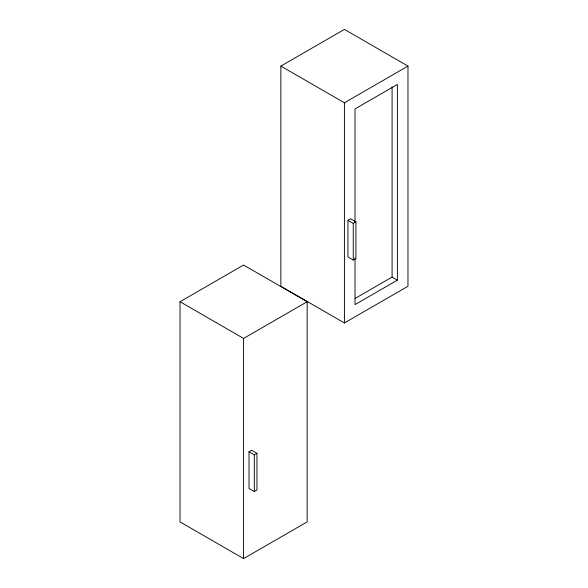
<?xml version="1.0" encoding="UTF-8"?>
<svg xmlns="http://www.w3.org/2000/svg" width="588" height="588" viewBox="0 0 588 588"><rect width="100%" height="100%" fill="white"/><g stroke="black" fill="none" stroke-linecap="round" stroke-linejoin="round"><path stroke-width="0.88" d="M280.858 66.091L344.421 29.4L407.976 66.091L407.976 286.268L344.421 322.959L280.858 286.268L280.858 66.091L344.421 102.79L407.976 66.091M180.024 301.732L243.579 265.041L307.142 301.732L307.142 521.909L243.579 558.6L180.024 521.909L180.024 301.732L243.579 338.431L307.142 301.732M347.956 220.316L350.61 218.787L355.902 221.845L355.902 258.544L353.256 260.072L347.956 257.015L347.956 220.316L353.256 223.374L355.902 221.845M355.211 298.381L392.086 277.095L397.385 280.153L397.385 84.444L355.012 108.905L355.012 222.308M397.385 280.153L355.012 304.613L355.012 257.97M249.011 451.79L251.664 450.261L256.956 453.319L256.956 490.01L254.31 491.539L249.011 488.481L249.011 451.79L254.31 454.847L256.956 453.319M392.086 86.87L392.086 277.095M353.256 223.374L353.256 260.072M344.421 102.79L344.421 322.959M254.31 454.847L254.31 491.539M243.579 338.431L243.579 558.6"/></g></svg>
